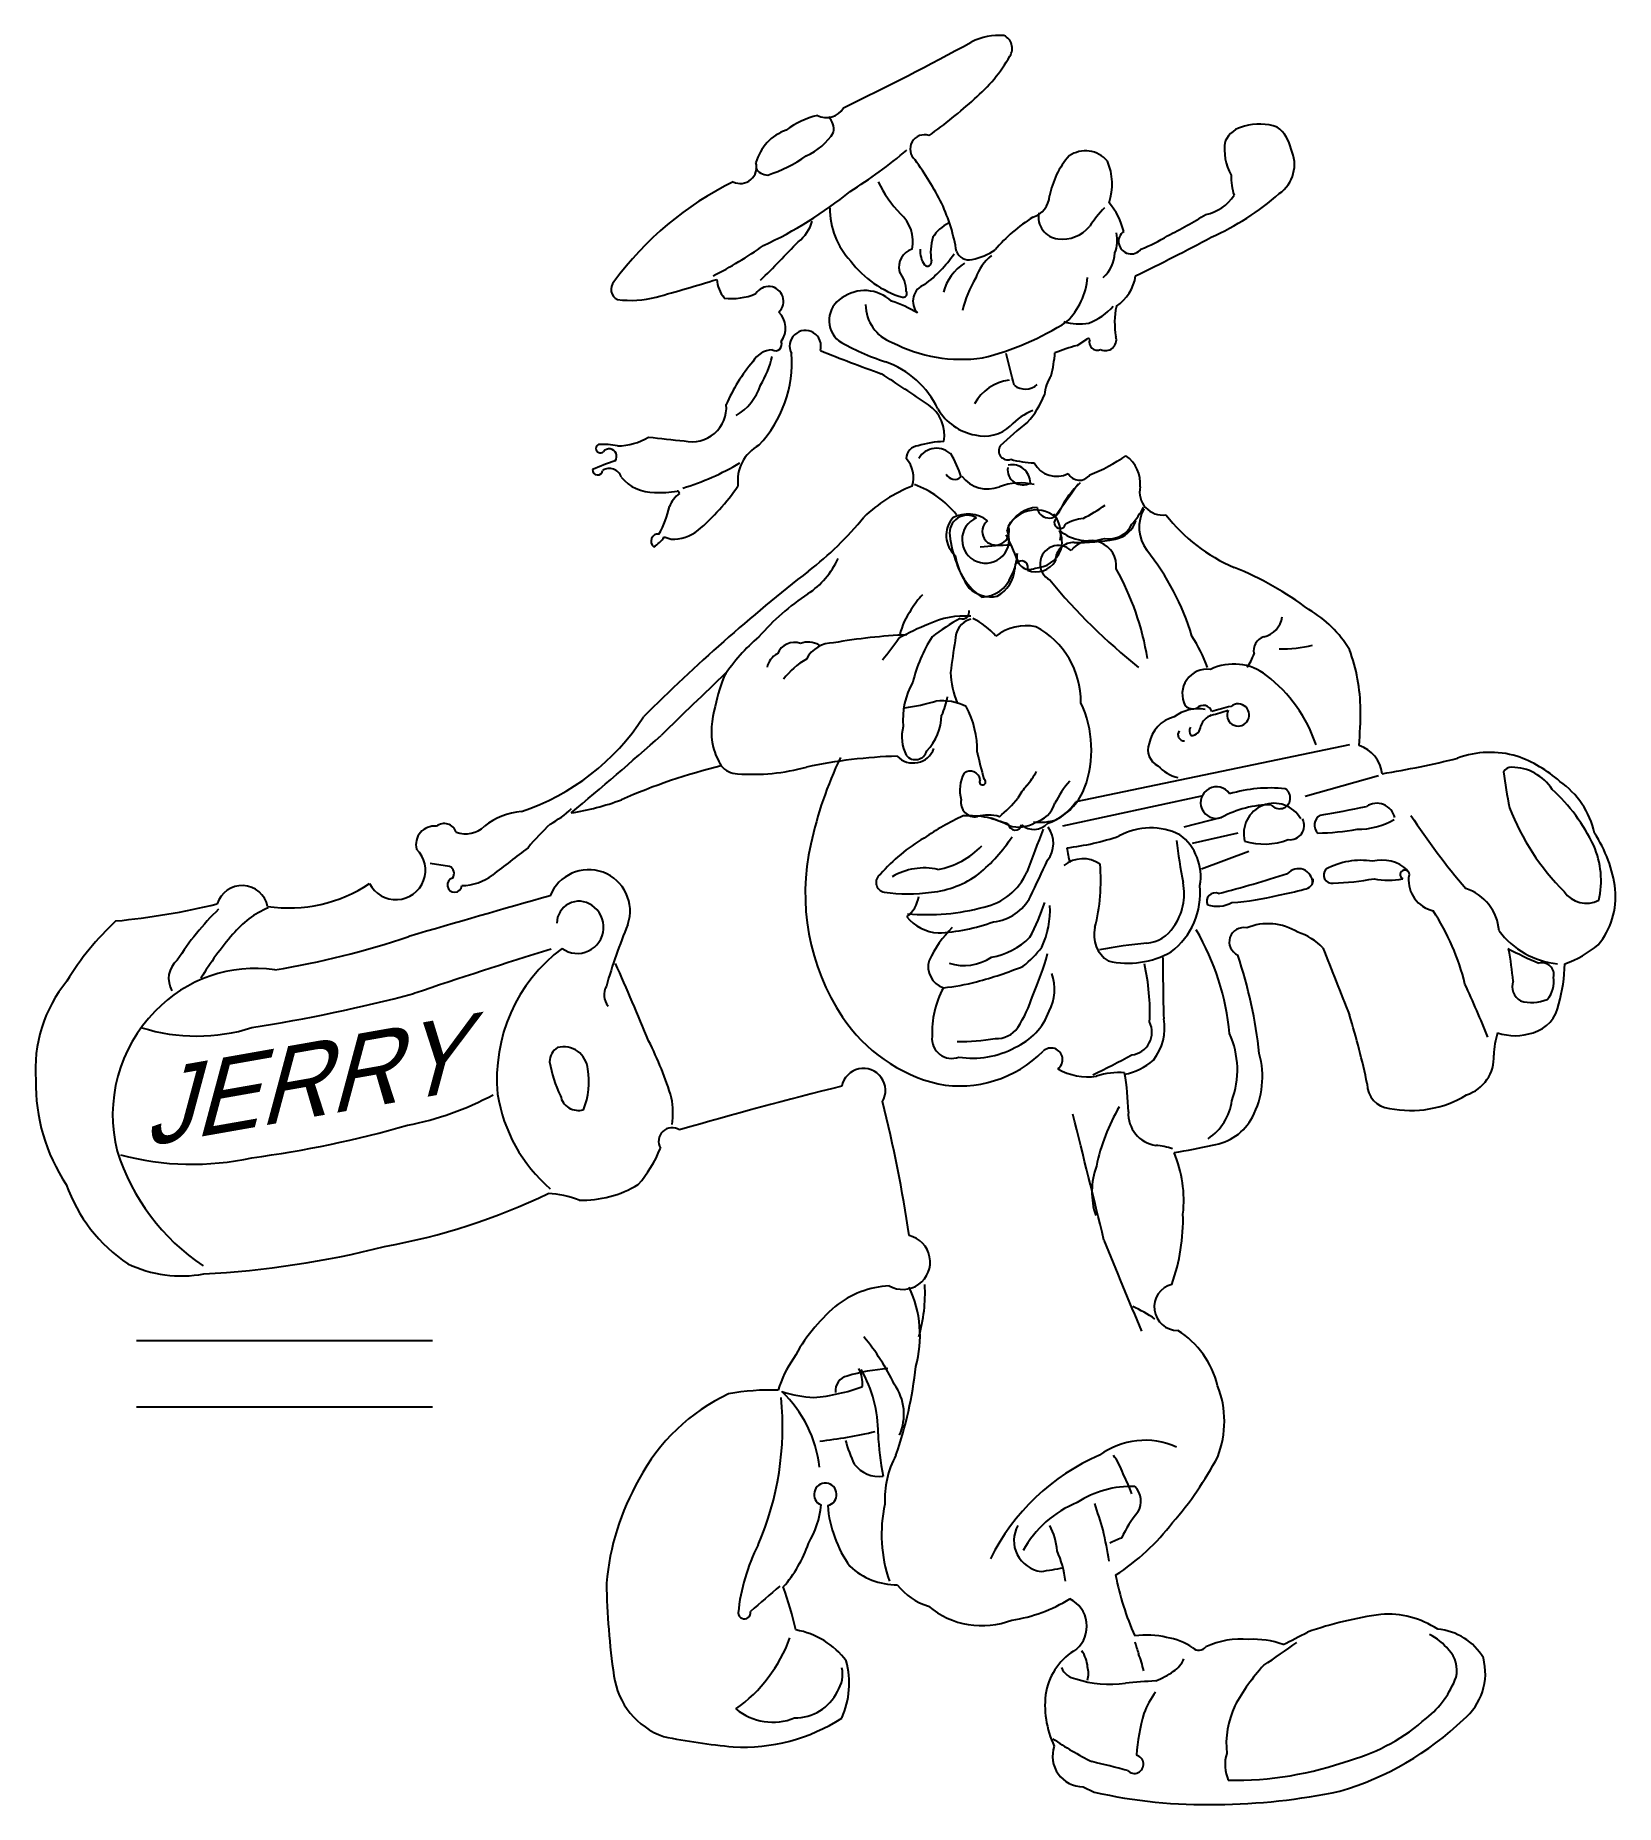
# Model space of a CAD drawing. Extents: x 0 to 10.7, y 0 to 12.
import ezdxf

# ---------------------------------------------------------------- set-up
doc = ezdxf.new("R2010")
doc.units = 0
doc.layers.add('WHITE', color=7, linetype='CONTINUOUS')
doc.layers.add('YELLOW', color=2, linetype='CONTINUOUS')

msp = doc.modelspace()

# ---------------------------------------------------------------- linework, layer by layer
at = {"layer": 'WHITE', "linetype": 'CONTINUOUS'}
for p, q in [((7.037819, 9.860928), (7.104099, 9.901567)), ((4.248077, 8.56603), (4.294239, 8.550976)), ((2.68205, 2.685621), (0.68205, 2.685621)), ((7.078073, 0.120242), (7.153698, 0.085238))]:
    msp.add_line(p, q, dxfattribs=at)
for centre, radius, start, end in [((6.517017, 11.514206), 0.441244, 86.507938, 116.104864), ((-2.719923, 28.42503), 18.828269, -64.252881, -61.2965), ((6.504077, 11.86803), 0.095315, -33.027622, 65.30843), ((5.631077, 12.36003), 1.097235, -49.4724, -29.719), ((4.255069, 13.800794), 3.088447, -54.747723, -47.437488), ((5.414657, 10.86369), 0.566824, 103.422876, 127.057959), ((5.34546, 11.528931), 0.129866, -118.709522, -28.969931), ((5.184076, 11.00703), 0.328332, 109.7595, 164.2704), ((6.006286, 11.187628), 0.096332, 70.99824, 229.301122), ((8.387072, 11.182997), 0.353624, 170.718633, 209.097575), ((8.200427, 11.164914), 0.178885, 100.093378, 155.170573), ((8.270097, 11.008746), 0.347301, 69.965525, 106.910232), ((8.257142, 11.147646), 0.229172, 9.642029, 54.851118), ((7.407599, 10.767204), 0.564904, 138.566309, 169.504206), ((7.094053, 10.979058), 0.19578, 40.432155, 124.17543), ((8.267008, 11.082982), 0.239384, -55.360296, 25.497462), ((4.76255, 11.064794), 0.11002, -116.14172, 16.499389), ((4.086076, 9.78003), 2.287131, 27.0468, 35.69779), ((6.872031, 10.950889), 0.402174, -18.24942, 22.690773), ((8.462077, 10.99903), 0.384187, 178.2101, 198.86), ((5.688077, 8.986029), 2.206598, 116.193498, 143.7587), ((7.19696, 12.258083), 1.826813, -65.859639, -48.682557), ((5.006164, 10.298485), 1.232681, 9.174723, 25.030385), ((6.686077, 10.88403), 0.166652, -71.456546, -4.792), ((6.875076, 10.50903), 0.493323, 14.317929, 39.82042), ((7.847069, 11.040029), 0.300855, -78.340228, -33.302981), ((7.275076, 9.84603), 1.030386, 121.345197, 140.1588), ((6.123077, 13.64103), 3.40151, -63.344543, -58.35152), ((7.402534, 10.562773), 0.084292, 125.92629, 322.132194), ((-0.838718, 27.155745), 18.74906, -63.820532, -62.066966), ((7.063077, 11.54803), 1.113644, -68.619, -58.2509), ((6.307577, 10.530255), 0.091549, -157.371228, -77.060396), ((6.219868, 10.918983), 0.490049, -77.243253, -57.395761), ((3.96559, 10.23948), 0.076683, 138.249555, 244.913422), ((-3.367176, 36.714835), 27.58532, -74.09138, -73.206033), ((4.845077, 10.33003), 0.243187, -174.3363, -142.042), ((7.137064, 10.374022), 0.29926, -56.306891, -8.453397), ((4.019978, 10.889164), 0.724365, -96.890273, -76.093739), ((4.706077, 10.59003), 0.412962, -97.337875, -66.9107), ((4.953872, 10.158839), 0.100011, -46.773264, 149.133354), ((4.916077, 9.97703), 0.1522, -36.719548, 45.70409), ((7.821543, 10.01457), 0.530103, 167.972736, 190.366306), ((5.201622, 9.855556), 0.105945, -16.745049, 207.919174), ((4.985077, 9.67203), 0.158154, 92.536671, 150.3453), ((4.296076, 9.74503), 0.814214, -43.357694, 4.290895), ((4.999285, 9.86745), 0.043012, -119.541062, 25.592706), ((10.101251, 21.877575), 12.97252, -111.707744, -109.767753), ((5.817178, 9.899202), 1.074522, -13.117831, -4.706828), ((7.575076, 7.99903), 1.937862, 106.0957, 110.7637), ((7.113412, 9.895104), 0.011336, 31.587478, 145.23956), ((7.175083, 9.883046), 0.055039, 160.915737, 293.447016), ((7.229076, 9.89903), 0.07382, -115.769495, 15.84236), ((5.667077, 9.04103), 1.083751, 139.122801, 157.2254), ((-1.789923, -2.11397), 13.969852, 55.944789, 57.510876), ((7.051117, 9.516724), 0.233137, 143.519916, 177.623147), ((4.435067, 9.442727), 0.233436, -102.639481, 4.380885), ((5.890076, 9.25303), 0.25159, -9.8366, 55.362434), ((6.227077, 9.76503), 0.637457, -41.693201, -21.9847), ((7.989076, 7.66603), 2.111734, 127.51562, 134.1558), ((3.929077, 9.59103), 0.41002, -89.441039, -58.6299), ((5.085518, 16.864807), 7.681959, -97.051128, -95.239657), ((6.140057, 8.662019), 0.548034, 90.218373, 108.730052), ((3.817077, 9.164029), 0.029966, 115.709901, 313.727399), ((3.833306, 8.73098), 0.460977, 77.500299, 93.635297), ((3.877363, 9.111822), 0.049995, -37.671493, 142.328508), ((5.022077, 8.94303), 0.277499, 118.874209, 186.862034), ((5.968078, 9.097031), 0.084095, 92.726392, 180.682353), ((5.742053, 8.968957), 0.190507, -17.938312, 41.837336), ((6.568848, 9.147932), 0.060689, 146.882254, 289.380821), ((6.795076, 9.89503), 0.830331, -104.3711, -93.244915), ((6.648077, 10.17603), 1.282232, -68.2567, -55.839), ((7.230074, 8.925001), 0.234853, -4.878011, 54.012245), ((3.797928, 9.019041), 0.034351, 175.150606, 355.150605), ((5.221077, 5.48503), 3.825404, 109.932708, 112.394001), ((3.87773, 8.946138), 0.083528, 17.000195, 123.066311), ((4.179895, 9.156453), 0.289773, -140.095007, -89.373101), ((6.898858, 9.146443), 0.170884, -151.928946, -62.381355), ((7.053668, 9.034816), 0.085422, -152.240843, -35.653399), ((4.219752, 9.500785), 0.635148, -93.311276, -79.384097), ((4.458383, 8.706804), 0.186701, 125.252948, 159.878579), ((4.336047, 8.861742), 0.014783, -9.645089, 87.23039), ((3.446145, 9.811948), 1.582666, -49.349731, -34.748165), ((6.296741, 7.975896), 1.006249, 111.784857, 133.974512), ((7.615205, 8.869568), 0.155233, 166.794535, 278.473076), ((3.630077, 8.91203), 0.668049, -29.2458, -12.1846), ((4.305077, 8.82603), 0.275267, -92.256504, -51.307812), ((3.801077, 10.17103), 2.322276, -52.241722, -39.3033), ((8.554077, 9.42503), 1.158334, -142.259467, -113.13354), ((4.207035, 8.538149), 0.047871, 82.876392, 232.775348), ((4.066381, 8.688621), 0.219184, -59.363287, -34.007594), ((12.674077, -1.222969), 12.11911, 127.9384, 134.9733), ((7.271986, 6.304099), 2.215852, 53.049124, 68.085377), ((8.212997, 7.403162), 0.777249, 31.183803, 59.797212), ((7.744077, 7.38603), 1.209006, 0.663528, 20.3067), ((2.782015, 8.207674), 1.579379, -71.467042, -32.868313), ((5.654077, 7.41203), 3.298947, -4.4507, -0.2084), ((8.877098, 6.94283), 0.223173, 6.012443, 72.804369), ((8.117076, 13.02303), 6.135909, -80.791, -75.9366), ((9.828807, 6.475988), 0.634664, 73.513903, 110.352453), ((9.722077, 6.263029), 0.870165, 48.488496, 70.75345), ((9.967077, 6.43903), 0.579855, 12.55024, 55.10505), ((3.311076, 6.278029), 0.433016, 93.582322, 129.754764), ((2.694919, 6.488048), 0.123794, 83.432639, 194.880564), ((2.762061, 6.544077), 0.085381, 18.402488, 128.356665), ((2.906403, 6.745276), 0.185396, -109.973004, -46.440268), ((2.436076, 6.31403), 0.19901, -153.434554, 45.61606), ((9.797152, 6.077421), 0.882807, 6.996807, 33.527659), ((1.715077, 7.030029), 0.971017, -98.6563, -55.999014), ((1.396373, 6.034268), 0.176235, 11.722099, 162.968245), ((10.171089, 6.134043), 0.50487, -39.852677, 5.788095), ((0.074077, 10.86603), 4.917417, -84.527096, -76.43), ((1.849076, 4.57003), 1.915316, 132.990093, 148.6924), ((8.162682, 5.829664), 0.097079, 77.628679, 245.922771), ((8.32694, 5.574116), 0.378605, 57.916315, 112.26645), ((8.419077, 5.528029), 0.382707, 43.191962, 73.45844), ((5.179995, 4.751811), 3.104881, 5.987806, 18.578378), ((109.482304, 45.38782), 108.2841, -158.550268, -158.291169), ((10.069555, 6.402571), 0.767964, -69.968877, -50.438577), ((9.233437, 5.707318), 1.099483, -15.618599, -1.368316), ((0.945077, 4.968029), 0.945077, 140.804326, 184.4359), ((10.055077, 5.448029), 0.24007, -74.813452, -8.8001), ((3.713077, 3.75403), 5.401543, 11.923613, 17.01476), ((10.36617, 5.054272), 0.513249, 161.629177, 178.80599), ((9.998077, 5.55603), 0.360223, -109.289976, -70.56), ((7.71157, 4.916959), 0.57857, -27.94898, 15.924593), ((9.588076, 5.04903), 0.265435, -72.374395, 3.442141), ((5.594076, 4.82603), 0.148852, -30.5044, 168.765413), ((1.233093, 4.871897), 1.230477, 178.927246, 213.658676), ((12.801077, -24.61997), 30.378319, 104.007426, 106.148256), ((9.161069, 4.867524), 0.163012, 179.119253, 265.428852), ((9.293077, 5.409029), 0.718777, -101.6382, -58.5176), ((-2.67109, 2.604269), 8.663465, 8.239669, 14.34325), ((4.302534, 4.481737), 0.092478, 57.556577, 210.200373), ((7.898077, 4.82003), 0.368391, -81.438845, -28.2274), ((3.428076, 4.75303), 0.855737, -41.107979, -21.8014), ((6.718667, 10.148947), 5.825455, -80.372783, -77.767921), ((6.929077, 4.08303), 0.829115, -6.372615, 22.89055), ((1.226961, 4.551359), 1.08032, -160.453377, -123.955056), ((3.697076, 4.805029), 0.720399, -91.909094, -58.5591), ((1.582655, 8.049045), 4.347621, -79.716774, -64.358731), ((3.441077, 3.50903), 0.620967, 68.061542, 87.88231), ((6.427076, 3.95603), 1.326454, -19.418486, 1.510835), ((5.860429, 3.666059), 0.184765, -119.988966, 76.69697), ((0.807077, 9.88803), 6.310518, -86.995251, -75.7656), ((0.986671, 4.409708), 0.837285, -115.701376, -79.596502), ((5.806077, 2.86103), 0.646118, 93.371666, 128.5765), ((7.716082, 3.362254), 0.157433, 103.969826, 270.814349), ((6.220077, 2.42603), 1.245447, 130.988163, 151.767822), ((7.386024, 2.682247), 0.61929, 13.870544, 57.549281), ((5.696899, 2.601784), 0.707459, 144.243321, 163.642152), ((5.235077, 1.59403), 1.304459, 115.041765, 152.511603), ((4.975076, 1.12903), 1.672552, 88.52681, 100.0596), ((7.373077, 2.59003), 0.659652, -21.235382, 21.39872), ((5.950077, 3.42003), 2.301192, -41.1414, -27.6785), ((5.550331, 1.349472), 1.698506, 150.10108, 175.047271), ((5.336858, 2.095776), 0.076486, -77.757175, 247.598891), ((4.708263, 2.077336), 0.601722, -31.251256, -4.983845), ((6.164076, 2.085029), 0.813521, -175.487868, -144.3148), ((6.444977, 2.858013), 1.561783, -56.888865, -37.556858), ((4.393077, 2.04803), 0.876495, -41.180352, -18.8275), ((5.822076, 1.95303), 0.467928, -132.940308, -89.8773), ((8.892077, 1.58403), 5.034678, -178.999397, -171.857), ((2.615076, 0.59803), 2.589257, 12.98964, 19.70145), ((6.151519, 1.738753), 0.414983, -142.321631, -106.583563), ((9.123076, 1.903029), 1.858815, -169.0469, -155.794117), ((6.395076, 1.77103), 0.562088, -130.0927, -68.8602), ((6.443724, 2.269587), 1.034356, -81.433952, -58.2597), ((6.898077, 1.205029), 0.205547, -48.945309, 64.097944), ((9.437182, -1.250507), 2.559322, 97.817274, 109.243393), ((9.134639, 0.669319), 0.617395, 56.647299, 94.232033), ((5.0458, 0.650054), 0.53795, 36.613874, 80.123063), ((7.50472, 0.544812), 0.601028, 76.709413, 97.363246), ((7.584077, 0.72603), 0.407974, 54.880164, 81.71151), ((8.146077, 0.553029), 0.565396, 84.723, 114.9311), ((8.233536, 0.570237), 0.546942, 69.052203, 93.71711), ((5.410077, 7.14403), 6.773059, -63.52953, -61.963203), ((9.442305, 0.792639), 0.393676, 30.232566, 85.370873), ((4.926077, 0.819029), 0.572048, -24.1455, 15.39555), ((7.251049, 0.677015), 0.432033, 120.300059, 168.245363), ((7.860578, 1.102522), 0.059816, -134.328241, -37.947424), ((9.395076, 0.88703), 0.401034, -50.969534, 15.0049), ((4.414161, 0.941424), 0.510892, -172.065197, -109.564925), ((7.455076, 0.670029), 0.634156, 171.3844, 205.716), ((4.779871, 1.621042), 1.232809, -93.05943, -57.178821), ((8.247077, 2.027029), 2.01704, -73.7034, -46.0241), ((5.163076, 5.028029), 4.659723, -101.3871, -95.5295), ((7.079077, 0.327029), 0.20679, 160.85084, 269.7217), ((7.900443, 3.31364), 3.31364, -103.02375, -88.571028), ((7.957406, 4.110026), 4.109076, -89.642035, -77.980786)]:
    msp.add_arc(centre, radius, start, end, dxfattribs=at)
at = {"layer": 'YELLOW', "linetype": 'CONTINUOUS'}
for p, q in [((8.879077, 7.16103), (7.028319, 6.775541)), ((8.578077, 6.81503), (9.073077, 6.955029)), ((7.879077, 6.81503), (6.939077, 6.61103)), ((8.012383, 6.669577), (7.759077, 6.605029)), ((8.123076, 6.56503), (7.814077, 6.495029)), ((2.798028, 6.340084), (2.668056, 6.3596)), ((8.198077, 6.44003), (7.879077, 6.32103)), ((0.68205, 3.136517), (2.68205, 3.136517))]:
    msp.add_line(p, q, dxfattribs=at)
for centre, radius, start, end in [((5.275076, 11.31903), 0.119364, -8.6732, 45.67415), ((5.045815, 11.517351), 0.409127, -66.579062, -31.920183), ((4.659076, 11.91503), 0.948407, -72.259609, -54.6026), ((3.729076, 13.74603), 3.353304, -58.0399, -49.912164), ((4.946076, 11.09803), 0.08633, -154.6223, -88.6832), ((3.762838, 13.037458), 2.756126, -65.202785, -50.819165), ((6.434077, 11.32103), 0.82106, -154.3716, -135.9376), ((5.876076, 10.78103), 0.508079, 178.985, 223.6418), ((7.793772, 10.228701), 0.800505, 135.474009, 146.950336), ((4.986076, 10.77703), 0.273643, -52.12439, -16.377641), ((5.67498, 10.560541), 0.25397, -11.241637, 48.254805), ((6.264673, 10.474847), 0.231812, 114.354551, 149.920802), ((6.925754, 10.728262), 0.149281, 169.27971, 263.199425), ((6.937076, 10.82003), 0.241745, -96.8898, -39.8055), ((3.356076, 12.74203), 2.703891, -63.1317, -54.6938), ((-2.122922, 17.44303), 10.01582, -45.4854, -43.402), ((6.389423, 10.488921), 0.340992, 162.575625, 189.751674), ((7.072076, 10.56903), 0.236914, -20.762167, 12.449997), ((6.057077, 10.84203), 0.685935, -143.120868, -106.795363), ((5.961077, 10.38903), 0.127487, 106.871641, 193.3713), ((6.135077, 10.49703), 0.157623, 174.9043, 216.1354), ((6.026995, 10.423635), 0.027417, -134.503203, 15.939943), ((5.421837, 11.027188), 0.957405, -52.166672, -34.911572), ((6.467291, 10.128293), 0.345839, 123.495057, 164.448504), ((6.666357, 10.209155), 0.331008, 128.851651, 161.162822), ((7.066077, 10.49303), 0.227668, -49.4533, -2.0096), ((5.649158, 10.219038), 0.234617, 1.638263, 36.790333), ((6.978077, 9.93203), 0.73354, 148.433403, 167.081506), ((6.625307, 10.364261), 0.485574, -44.94946, -5.223986), ((5.540025, 10.028999), 0.177673, 121.165622, 230.944219), ((5.60277, 9.966238), 0.264699, 47.064618, 125.76145), ((5.86213, 10.211168), 0.026017, -97.189549, 34.078917), ((6.045996, 10.159321), 0.117652, 108.287982, 222.372016), ((5.883077, 10.13803), 0.274007, -179.5818, -110.2869), ((5.500296, 9.304308), 0.901235, 59.39894, 71.713466), ((6.948076, 10.43103), 0.452901, -67.957976, -42.4096), ((5.931048, 11.652023), 1.933084, -75.990354, -57.525699), ((7.055076, 10.39803), 0.39189, -105.845, -80.7538), ((6.210638, 11.216935), 1.539618, -120.549467, -107.679127), ((6.257076, 10.78403), 1.017541, -117.446351, -81.9813), ((-5.775922, 6.53603), 12.76011, 13.85112, 14.84869), ((4.262076, 9.96403), 0.738035, -30.3514, -14.0363), ((5.530077, 9.15703), 0.630093, 25.75242, 70.24219), ((4.5389, 9.711925), 0.37979, -59.082834, -18.550276), ((6.623077, 9.30903), 0.32014, 98.10473, 150.6325), ((6.688077, 9.687029), 0.121968, -127.909481, -48.68031), ((6.417077, 9.62003), 0.371325, -149.361419, -100.7337), ((6.891331, 9.038922), 0.41134, 111.777962, 137.469768), ((6.410449, 9.510184), 0.262537, -103.778711, -47.384541), ((6.086919, 9.028381), 0.137244, 41.896051, 149.986858), ((5.559076, 8.763029), 0.72525, 16.696544, 30.529774), ((3.867077, 10.56603), 1.744974, -73.143506, -59.2615), ((6.211077, 9.01903), 0.063953, -153.0343, -48.1453), ((6.432077, 9.107029), 0.217002, -142.8661, -68.1497), ((6.671379, 9.021093), 0.103246, 172.242051, 299.271322), ((6.599076, 8.93103), 0.122784, 0, 102.2251), ((5.723076, 8.319029), 0.638443, 38.449645, 70.23151), ((6.653961, 8.522292), 0.408476, 76.686897, 110.210917), ((1.497077, 12.66903), 6.6915, -36.327033, -34.0107), ((7.442076, 8.503029), 0.575013, 131.8983, 154.5065), ((6.760077, 8.53803), 0.210411, 52.531118, 158.552776), ((6.783076, 8.53203), 0.23448, 93.667674, 153.6536), ((6.84706, 8.773226), 0.07931, -174.794419, -16.636115), ((6.391077, 10.00503), 1.482756, -62.398042, -55.6566), ((6.984077, 9.03103), 0.568147, -41.90607, -27.6884), ((7.715791, 8.63151), 0.25866, 151.222796, 216.948617), ((6.334077, 8.576029), 0.180712, 138.8141, 228.3663), ((6.296423, 8.593028), 0.119707, 58.439874, 188.64745), ((6.301067, 8.506039), 0.21523, 52.168163, 118.587856), ((6.419881, 8.547948), 0.159154, 112.460248, 384.903235), ((6.487817, 8.602836), 0.0914, 126.791743, 381.336918), ((6.717076, 8.586029), 0.210876, -11.2035, 39.80557), ((6.921883, 8.661371), 0.038079, 117.878888, 345.254858), ((7.120172, 8.865545), 0.326172, -128.290647, -71.609337), ((6.753076, 8.53003), 0.183142, -17.1487, 25.73063), ((7.116077, 8.37503), 0.318276, 96.857098, 119.633), ((7.254077, 8.72103), 0.167886, -100.6406, -24.4439), ((7.262076, 8.72803), 0.179869, -79.7521, -16.914179), ((6.996076, 8.673029), 0.823849, -173.1683, -146.696), ((6.630077, 6.53703), 1.974426, 91.189863, 97.16103), ((5.576077, 8.04503), 1.118279, 19.03394, 28.58184), ((6.911612, 8.384556), 0.123891, 46.62814, 241.548102), ((7.014045, 8.40706), 0.122016, 88.117864, 180.66659), ((7.132124, 8.37045), 0.170856, -6.481907, 142.435477), ((7.037341, 10.028187), 1.499301, -90.737147, -80.140277), ((4.901077, 8.66003), 0.574403, -56.420352, -24.65), ((6.622291, 8.503656), 0.413058, -171.270199, -123.705102), ((6.271077, 8.46703), 0.362487, -27.21273, -1.8934), ((6.661115, 8.358922), 0.045122, -23.061074, 189.939577), ((6.71534, 8.431941), 0.085169, 164.253796, 297.035459), ((6.760077, 8.48303), 0.152979, -112.056234, -30.3902), ((6.747355, 8.552007), 0.196043, -88.042019, -22.802156), ((6.139947, 7.386458), 1.749767, 16.927719, 38.513265), ((6.390077, 8.37703), 0.21702, -89.2079, -20.4329), ((6.387076, 8.36803), 0.230215, -61.24236, -4.209), ((9.986077, 10.86103), 4.062396, -140.4744, -128.5739), ((5.699523, 7.453239), 1.836801, 9.140269, 29.265161), ((6.104076, 6.84003), 1.607251, 123.423, 139.1628), ((6.439077, 7.763029), 0.607854, 137.200031, 149.033929), ((6.454515, 8.374568), 0.212814, -133.683967, -78.255248), ((6.328916, 7.782591), 0.504908, 144.50055, 165.965957), ((6.27383, 7.48529), 0.546615, 85.251748, 116.132312), ((6.854147, 6.882457), 1.284892, 118.157096, 128.284188), ((6.359838, 7.87096), 0.14588, 106.224972, 182.328369), ((6.263076, 8.05903), 0.046324, -109.2304, 13.73627), ((6.104077, 7.55803), 0.512317, 41.28061, 63.33498), ((8.262077, 8.05003), 0.163249, -76.900137, -8.427), ((5.654077, 6.975029), 1.194075, 129.903817, 146.9761), ((6.07501, 3.895695), 4.01369, 92.669454, 99.782107), ((6.557094, 6.610268), 1.46284, 110.99092, 119.644211), ((6.881076, 7.36003), 0.979433, 147.1699, 166.7159), ((6.694788, 7.627464), 0.338297, 79.08078, 127.450642), ((6.493082, 7.455336), 0.570054, -0.983967, 62.208793), ((6.897077, 7.30703), 1.089664, 20.29752, 32.713602), ((8.326495, 7.798855), 0.096166, 106.565244, 193.729992), ((5.067076, 7.66203), 0.126142, 115.3462, 169.4088), ((5.127648, 7.729529), 0.123648, 70.423817, 157.909347), ((5.220948, 7.719739), 0.136528, 57.61296, 112.329193), ((5.390749, 7.646034), 0.205009, 89.349181, 152.394735), ((3.598076, 9.463029), 2.738275, -39.100947, -35.275752), ((11.796924, 6.950309), 5.657286, 170.695029, 172.89519), ((7.796077, 7.93803), 0.466061, -32.8386, -20.3402), ((8.426077, 8.64203), 0.83214, -91.5854, -75.8802), ((5.491077, 7.26103), 0.556708, 120.4342, 141.854474), ((7.915781, 7.505071), 0.167522, 82.173607, 208.15249), ((8.096024, 7.345071), 0.361988, 52.169978, 115.779377), ((31.971154, -21.0817), 39.63528, 133.549774, 134.423837), ((5.561077, 7.24203), 0.984287, 155.832411, 169.5701), ((6.378076, 7.331029), 0.51696, 150.56471, 185.0034), ((6.805076, 7.679029), 0.622675, -177.3306, -158.0105), ((7.693077, 6.83103), 1.015135, 18.97041, 52.00126), ((5.122874, 7.253382), 0.555467, 162.521147, 191.248456), ((5.609077, 9.15603), 1.764857, -81.397, -74.3978), ((6.126467, 7.102344), 0.35643, 63.037304, 96.883679), ((5.698717, 7.567351), 0.471453, -25.951119, -9.933162), ((5.737076, 7.12303), 0.625947, -1.0964, 28.325565), ((6.387236, 7.127465), 0.746929, -20.142075, 25.204653), ((7.819077, 7.47803), 0.072835, -134.4437, -66.5954), ((7.890021, 7.3672), 0.060827, 17.96972, 133.683929), ((8.272076, 6.441029), 0.999004, 101.2086, 108.936427), ((8.125721, 7.363337), 0.0749, 154.352897, 489.688127), ((5.759077, 7.371029), 0.363692, -43.560621, -1.573697), ((7.749936, 7.126994), 0.229923, 104.06035, 169.211876), ((7.85548, 7.13814), 0.26636, 79.487502, 127.297648), ((7.982337, 7.251767), 0.115767, 109.298227, 160.700291), ((5.517077, 15.54203), 8.533411, -73.476327, -72.675378), ((-11.215923, 24.55503), 23.21298, -50.2766, -48.2935), ((6.130159, 7.215339), 0.276248, 165.191881, 206.800614), ((7.761077, 7.230029), 0.042013, 141.765105, 272.8624), ((7.853077, 7.25603), 0.055903, 153.435407, 214.56193), ((7.807355, 7.290037), 0.065721, -90.273856, -0.006463), ((5.251076, 7.36603), 0.708357, -161.8208, -150.7172), ((5.931399, 3.619978), 3.466745, 91.790571, 102.024405), ((7.836007, 5.929884), 2.656863, 154.444107, 167.806941), ((5.931077, 7.18703), 0.148554, -136.63678, -20.2826), ((5.945657, 7.140558), 0.079564, -141.27353, -14.67467), ((9.316077, 7.75303), 3.022142, -167.735521, -164.216062), ((7.636732, 7.128092), 0.120208, 159.581218, 244.022247), ((5.612764, 3.037706), 4.100564, 103.82024, 113.783615), ((4.74758, 7.114375), 0.148542, -140.333656, -91.752948), ((4.844685, 8.357058), 1.394864, -94.179032, -74.85213), ((6.495517, 6.854956), 0.250018, 152.337246, 195.051422), ((6.313895, 6.911883), 0.071302, 11.7273, 123.947879), ((6.339076, 7.20103), 0.477514, -41.264645, -27.5297), ((7.774077, 7.187029), 0.25296, -138.6862, -102.553416), ((12.674077, 7.304029), 2.773986, -173.2926, -168.1837), ((9.970571, 6.950551), 0.059335, 86.615192, 150.208892), ((9.973077, 6.68303), 0.326753, 32.875761, 89.82525), ((6.398984, 6.911931), 0.021023, 136.604373, 424.944718), ((6.998077, 6.61103), 0.407062, 137.4896, 152.176011), ((7.492421, 6.470287), 0.673089, 138.537106, 153.927876), ((6.705077, 7.01903), 0.411258, -61.87086, -21.2073), ((7.979077, 6.771029), 0.10678, 33.541664, 288.174488), ((8.343076, 5.90003), 0.969806, 84.08979, 106.472874), ((8.40532, 6.80231), 0.072837, -140.549096, 58.904815), ((9.429077, 5.963029), 1.214532, 25.19359, 47.63438), ((3.152077, 7.22903), 0.685662, -61.659067, -46.653497), ((3.342856, 8.450209), 1.770852, -81.026332, -69.636309), ((6.349076, 6.772029), 0.09669, 169.2711, 278.8809), ((5.815347, 7.497411), 1.077884, -49.666516, -40.245483), ((6.701077, 6.82603), 0.196124, -74.508882, -17.78931), ((6.720077, 6.98303), 0.371571, -71.321252, -33.946041), ((8.34526, 6.072028), 0.684011, 89.680257, 119.120901), ((8.369299, 6.560133), 0.206155, 29.302664, 193.7791), ((7.386077, 14.32703), 7.75043, -80.3967, -78.0333), ((9.062695, 6.641618), 0.124663, 13.173644, 123.9489), ((11.494997, 7.334675), 1.648666, -158.7072, -135.055893), ((4.922076, 5.12203), 2.084987, 133.8531, 139.863687), ((7.003077, 5.07303), 1.768018, 114.5646, 124.4184), ((6.303792, 5.974813), 0.70712, 79.465509, 92.894915), ((6.437274, 6.432279), 0.254974, 72.724744, 106.700143), ((5.536076, 3.638029), 3.161888, 70.854479, 73.51944), ((6.100076, 5.633029), 1.092659, 64.06789, 70.81884), ((6.61859, 6.631777), 0.046011, -171.566149, -14.792008), ((6.642584, 6.816189), 0.210692, -107.878347, -58.247827), ((6.745391, 6.716495), 0.126812, -130.474856, -42.372498), ((71.205077, -18.00097), 68.93287, 159.0991, 159.3569), ((6.788076, 6.98403), 0.345939, -97.4742, -71.3034), ((6.693215, 6.496203), 0.18475, -38.377731, 35.805148), ((7.535585, 6.157747), 0.442515, 63.571259, 118.738739), ((8.476077, 6.61603), 0.095909, -97.392836, 27.34995), ((8.719513, 6.618683), 0.077869, 121.309525, 223.55094), ((8.627874, 8.298916), 1.734242, -88.836907, -79.998169), ((8.935076, 7.080029), 0.489036, -90.703, -60.0807), ((13.655077, 9.560029), 5.224267, -146.605, -139.8293), ((45.389077, -48.34597), 69.090398, 127.501496, 127.7521), ((6.709717, 6.155446), 1.508441, 167.145769, 213.584356), ((6.591076, 5.52403), 1.166196, 120.240907, 139.1748), ((6.000076, 6.855029), 0.544397, -79.665885, -43.6574), ((5.687077, 7.134029), 1.087626, -50.8959, -33.105615), ((6.792076, 8.076029), 1.6197, -83.726147, -70.872122), ((7.603077, 6.540029), 0.638303, -173.342637, -164.1779), ((12.671377, 7.149689), 5.002696, -172.723019, -169.406605), ((7.516077, 6.270029), 0.357077, -9.6733, 52.68401), ((8.302077, 6.94303), 0.452009, -107.1121, -69.0443), ((9.987989, 6.242642), 0.589956, -12.890448, 23.72716), ((2.775539, 6.292312), 0.052801, -36.330059, 64.790093), ((-14.533923, 16.26303), 23.545821, -25.473478, -24.8139), ((7.076515, 6.18742), 0.204068, 55.17487, 128.999471), ((5.918077, 6.243029), 1.279878, -14.340213, 5.016241), ((8.955662, 5.885251), 0.495858, 81.018034, 118.497511), ((9.095528, 6.126534), 0.256222, 47.36397, 104.10718), ((2.832076, 6.21403), 0.049041, 106.587739, 355.515199), ((2.874244, 6.568), 0.357867, -88.923561, -53.175099), ((3.738077, 6.03803), 0.279658, -19.0787, 158.388775), ((5.746691, 6.231051), 0.067214, 124.513366, 259.1843), ((6.006076, 5.89903), 0.430308, 77.70141, 120.4385), ((5.991663, 6.79499), 0.63282, -84.432265, -52.934927), ((6.323819, 6.464976), 0.408591, -78.104279, -23.658263), ((7.378077, 6.15503), 0.383271, -35.7636, 11.2806), ((5.778077, 14.65803), 8.785797, -75.397509, -72.2352), ((8.532115, 6.227752), 0.097, -1.608163, 139.17426), ((8.568659, 6.250071), 0.064609, -86.215521, 5.204861), ((8.759077, 6.28203), 0.055865, 135.725201, 279.9508), ((8.728077, 7.876029), 1.649525, -88.587765, -78.962382), ((9.143327, 6.717549), 0.471146, -102.18482, -78.398385), ((9.252077, 6.284029), 0.031305, -34.694601, 243.434807), ((9.490951, 6.248448), 0.213875, 175.235779, 257.055978), ((22.971077, -63.34597), 72.169385, 105.670257, 106.458504), ((3.672344, 5.954828), 0.149708, 54.743695, 179.707553), ((5.893077, 7.42003), 1.265032, -97.2205, -82.7346), ((5.740077, 6.18003), 0.233033, -50.572166, -10.8763), ((6.442076, 6.28003), 0.315526, -84.361538, -27.1331), ((7.360791, 6.163808), 0.509387, -52.108646, 5.206196), ((7.969952, 6.104521), 0.056462, 65.821692, 205.706419), ((7.967077, 7.85303), 1.760891, -86.1902, -75.8376), ((7.953076, 8.498029), 2.394061, -79.291644, -74.99458), ((9.566157, 5.881914), 0.322998, 4.177846, 72.538149), ((10.478723, 6.272552), 0.182222, -145.762705, -62.424617), ((2.551077, 4.699029), 1.884642, 134.161564, 147.7108), ((1.822977, 5.478988), 0.633028, 113.188818, 140.568035), ((3.662077, 5.92903), 0.17682, -126.027466, 56.853), ((6.115077, 6.179029), 0.289084, -141.742582, -93.3782), ((6.026076, 7.463029), 1.449116, -95.266, -74.7171), ((5.428077, 6.54903), 1.462882, -28.054, -18.0386), ((6.285077, 6.041029), 0.569722, -25.573487, 3.526192), ((7.982656, 6.283162), 0.212849, -107.379658, -61.542745), ((8.113077, 5.168029), 1.590332, 13.712962, 33.25042), ((3.008077, 4.43303), 2.213414, 139.1404, 148.6367), ((0.699828, 11.257663), 5.691615, -80.716318, -71.306884), ((7.677077, 4.430029), 3.975361, 157.573527, 163.913968), ((6.731879, 5.380845), 0.765804, 134.609447, 154.955211), ((6.042163, 7.135946), 1.246751, -87.431104, -69.779738), ((6.374322, 6.205897), 0.487636, -80.036399, -45.009085), ((7.359888, 5.876255), 0.207858, 166.144838, 237.457716), ((7.489707, 6.055), 0.23477, -85.267286, -31.873578), ((6.379077, 5.054029), 1.696188, 5.277, 30.32691), ((10.343077, 6.24603), 0.568176, -143.1705, -96.0618), ((15.084077, -31.56597), 39.107012, 107.254825, 108.681418), ((4.215958, 4.906942), 1.098, 126.809991, 185.53524), ((6.220077, 6.226029), 0.721687, -51.017944, -36.6635), ((4.853936, 6.292283), 2.056927, -23.671715, -15.277974), ((7.743076, 2.99103), 2.839658, 94.726761, 101.2545), ((7.382076, 6.28303), 0.597226, -102.9659, -60.7779), ((11.527077, 8.83203), 3.431875, -117.4015, -113.5099), ((8.173077, 5.42303), 1.815563, 4.485831, 11.37182), ((1.484077, 4.718029), 0.932241, 81.73959, 136.390799), ((1.062131, 5.58191), 0.161916, 130.084004, 210.490749), ((-14.109923, -2.351969), 19.738722, 22.372238, 24.02644), ((6.181839, 5.662222), 0.149999, 163.417897, 251.432859), ((6.273077, 6.009029), 0.338787, -106.9908, -56.778), ((5.600077, 8.362029), 2.902976, -74.84353, -68.2866), ((6.095205, 5.359677), 1.433852, -2.818993, 12.946617), ((17.788077, 5.640029), 10.170356, 179.521138, 181.8594), ((10.179618, 5.608555), 0.079453, -13.01081, 105.730874), ((3.964987, 5.472665), 0.122667, 151.325466, 218.990688), ((6.717849, 5.211835), 0.660132, 152.168685, 181.892836), ((5.996077, 6.949029), 1.435647, -84.484, -75.3539), ((6.564077, 5.51103), 0.321179, -27.8416, 19.05465), ((2.864077, 2.40703), 7.483681, 21.79004, 24.79118), ((10.091066, 5.528996), 0.113841, 161.546452, 239.37744), ((10.084077, 5.560029), 0.175646, -42.512614, 10.04536), ((-0.277452, 16.240472), 11.127114, -81.001169, -75.237526), ((5.844348, 5.750461), 0.937506, -32.227331, -17.635339), ((10.108077, 5.70303), 0.28215, -105.4154, -68.0485), ((1.521077, 4.660029), 0.999172, 135.446008, 194.219322), ((6.356862, 5.926859), 1.088052, -146.165157, -103.759245), ((6.446076, 5.50803), 0.428039, -66.309666, -20.085966), ((7.388076, 5.22003), 0.155461, -82.7649, 26.40214), ((7.283925, 5.246842), 0.344988, -38.723347, 10.554293), ((1.090077, 6.437029), 1.243926, -107.4008, -72.5553), ((2.031077, 4.08703), 2.369392, 16.87522, 26.954371), ((6.191076, 5.17603), 0.133734, 173.991, 291.0069), ((6.211076, 7.01003), 1.854077, -89.4746, -81.5334), ((6.491077, 5.357029), 0.181006, -92.222659, -36.0505), ((7.520656, 4.963895), 0.600209, -20.257491, 24.209915), ((3.592297, 5.015767), 0.119067, 122.640453, 178.012868), ((3.568076, 4.95703), 0.163954, 4.820741, 104.121), ((6.24499, 5.649046), 0.792748, -100.679848, -44.740891), ((6.331077, 5.65303), 0.608846, -98.696712, -61.877766), ((6.862076, 5.035029), 0.077794, -54.2932, 133.9584), ((3.023077, 13.34603), 9.369451, -63.9135, -62.0977), ((7.281173, 5.336477), 0.408936, -79.017712, -48.324951), ((4.307077, 5.164029), 0.846142, -170.1923, -153.768092), ((3.236469, 4.883067), 0.502698, -21.843136, 10.052026), ((7.112076, 5.33403), 0.415966, -119.462848, -82.1607), ((7.316522, 4.496438), 0.450422, 84.591475, 109.143592), ((5.512124, 4.636977), 1.87234, 1.348085, 9.464394), ((2.126758, 6.598337), 2.044017, -79.07958, -61.819171), ((4.174077, 4.96503), 1.063718, -171.131, -130.8818), ((3.667786, 4.812628), 0.121822, -169.309844, -73.160605), ((3.712968, 4.671982), 0.59444, -7.27234, 9.963999), ((-77.672923, -16.70697), 87.3373, 13.59009, 14.16449), ((8.464077, 4.04403), 1.324184, 149.5037, 168.1805), ((7.600983, 4.669993), 0.217318, 177.089641, 261.557489), ((7.712077, 4.810029), 0.375558, -55.6329, -8.2594), ((0.538076, 11.40403), 7.093451, -82.509129, -73.826061), ((7.543077, 4.055029), 0.400844, 69.57771, 86.28101), ((1.96257, 4.866614), 1.480731, -162.225891, -124.068999), ((1.059077, 6.19403), 1.867092, -105.056, -77.5111), ((7.656077, 4.14103), 0.518272, 160.355844, 198.085659), ((25.263077, 10.93603), 19.398316, -158.463491, -156.498138), ((5.202077, 3.168029), 0.774453, -15.579549, 25.0437), ((4.914076, 3.45903), 1.096431, -15.8234, 2.927644), ((6.990077, 2.44303), 1.015736, 55.59025, 65.355069), ((4.392077, 2.16203), 1.565388, 25.69774, 39.60875), ((5.507683, 2.795427), 0.1034, 103.206377, 185.631376), ((5.863077, 1.59103), 1.358985, 94.38901, 106.1944), ((5.330076, 2.835029), 0.258992, -2.2111, 25.37774), ((4.858077, 2.517029), 0.835062, -0.7538, 30.43423), ((3.294076, 3.24203), 2.668939, -19.2698, -6.065201), ((3.042076, 2.55203), 2.005796, -23.3711, 5.665116), ((5.318409, 3.645383), 0.897316, -107.801764, -93.791249), ((4.458005, 2.180638), 0.846203, 6.805402, 46.164441), ((5.128666, 4.085989), 1.342309, -84.42467, -69.949428), ((5.518852, 2.637523), 0.349091, -23.838327, 35.616647), ((4.874076, 6.022029), 3.591239, -83.2035, -77.1285), ((6.326096, 2.688959), 0.883205, -164.977224, -153.928342), ((7.400084, 2.56984), 1.708208, -177.859679, -168.183261), ((7.496077, 1.944029), 0.51782, 65.71174, 126.36091), ((5.698076, 2.424029), 0.206194, -143.2972, -81.6341), ((6.373077, 2.06103), 0.63503, 151.787598, 182.70915), ((7.766077, 1.01703), 1.462621, 113.234605, 153.9082), ((6.928076, 2.09703), 0.442403, 18.31207, 36.63678), ((6.344077, 1.70903), 1.133906, 20.22486, 27.695022), ((7.308076, 1.37103), 0.722356, 111.948627, 151.4466), ((7.4035, 1.485087), 0.665286, 87.892385, 123.316975), ((-22.243923, -7.046969), 30.77272, 16.81445, 17.16542), ((7.326076, 2.05003), 0.142689, -31.239407, 44.43273), ((6.679205, 1.825612), 0.962617, 167.679481, 199.104325), ((8.067076, 1.46503), 0.802671, 140.459502, 155.2249), ((6.819554, 1.783103), 0.208633, 150.439483, 262.985355), ((6.475077, 1.68303), 0.42906, 4.398689, 28.23745), ((4.184241, 1.155273), 3.108636, 9.06448, 13.003618), ((7.552076, 1.20403), 0.63447, 109.691936, 117.5772), ((6.050874, 1.163628), 1.309407, 153.084678, 174.240525), ((6.247492, 1.426424), 0.71648, 6.701094, 23.833391), ((6.547076, 3.52303), 1.962604, -82.77, -78.329333), ((8.783977, -3.051199), 5.881758, 129.672425, 132.221487), ((4.790076, 1.29703), 0.042047, -177.2737, 10.30483), ((4.133076, 1.48103), 1.028226, -54.2877, -20.1973), ((8.360982, 1.344593), 0.964174, -165.3678, -160.328744), ((2.692077, 9.32003), 10.0814, -56.2138, -54.6625), ((9.241903, 0.800498), 0.391838, 38.510729, 63.119904), ((6.888076, 0.91203), 0.221686, 4.656344, 35.26728), ((6.436077, 0.64803), 1.0829, 13.71573, 20.09159), ((7.593066, 1.051024), 0.178151, -57.563081, -21.380282), ((9.408077, 0.90803), 0.195808, -13.795858, 44.17547), ((5.252349, 0.879425), 0.20119, -34.500576, 13.116194), ((7.040975, 0.963868), 0.11391, -160.880699, -96.129489), ((7.257986, 1.533397), 0.720222, -108.554035, -81.529175), ((6.932054, 0.885937), 0.182386, -14.234612, 13.989095), ((7.371077, 1.345029), 0.546161, -68.744368, -54.4502), ((9.305077, 0.020029), 1.364605, 137.542708, 151.724837), ((9.011077, 1.076029), 0.625179, -51.7553, -20.0847), ((5.133441, 0.901024), 0.315336, -90.843542, -25.459818), ((8.201077, -9.21597), 10.07184, 93.59763, 94.766939), ((8.014077, 0.42103), 0.560044, 142.7, 159.623605), ((4.982077, 0.95003), 0.392743, -129.310095, -68.0634), ((8.944994, 0.210731), 1.511278, 164.443832, 175.339438), ((8.651401, 0.408717), 0.605681, 154.815794, 186.035705), ((8.527811, 1.552954), 1.301629, -74.115018, -48.041124), ((8.315076, 2.607029), 2.59877, -123.7023, -116.9398), ((5.733882, -5.84873), 6.29746, 74.855905, 77.119582), ((7.424077, 0.27303), 0.062241, -136.302185, 76.39957), ((8.292847, 0.268294), 0.255562, 162.526432, 203.83239), ((8.100169, 2.486065), 2.321398, -91.014296, -70.263953)]:
    msp.add_arc(centre, radius, start, end, dxfattribs=at)

# ---------------------------------------------------------------- texts
at = {"layer": 'YELLOW', "oblique": 25}
msp.add_text('JERRY', height=0.5, rotation=10, dxfattribs=at).set_placement((0.742169, 4.447339))

doc.saveas('drawing.dxf')
